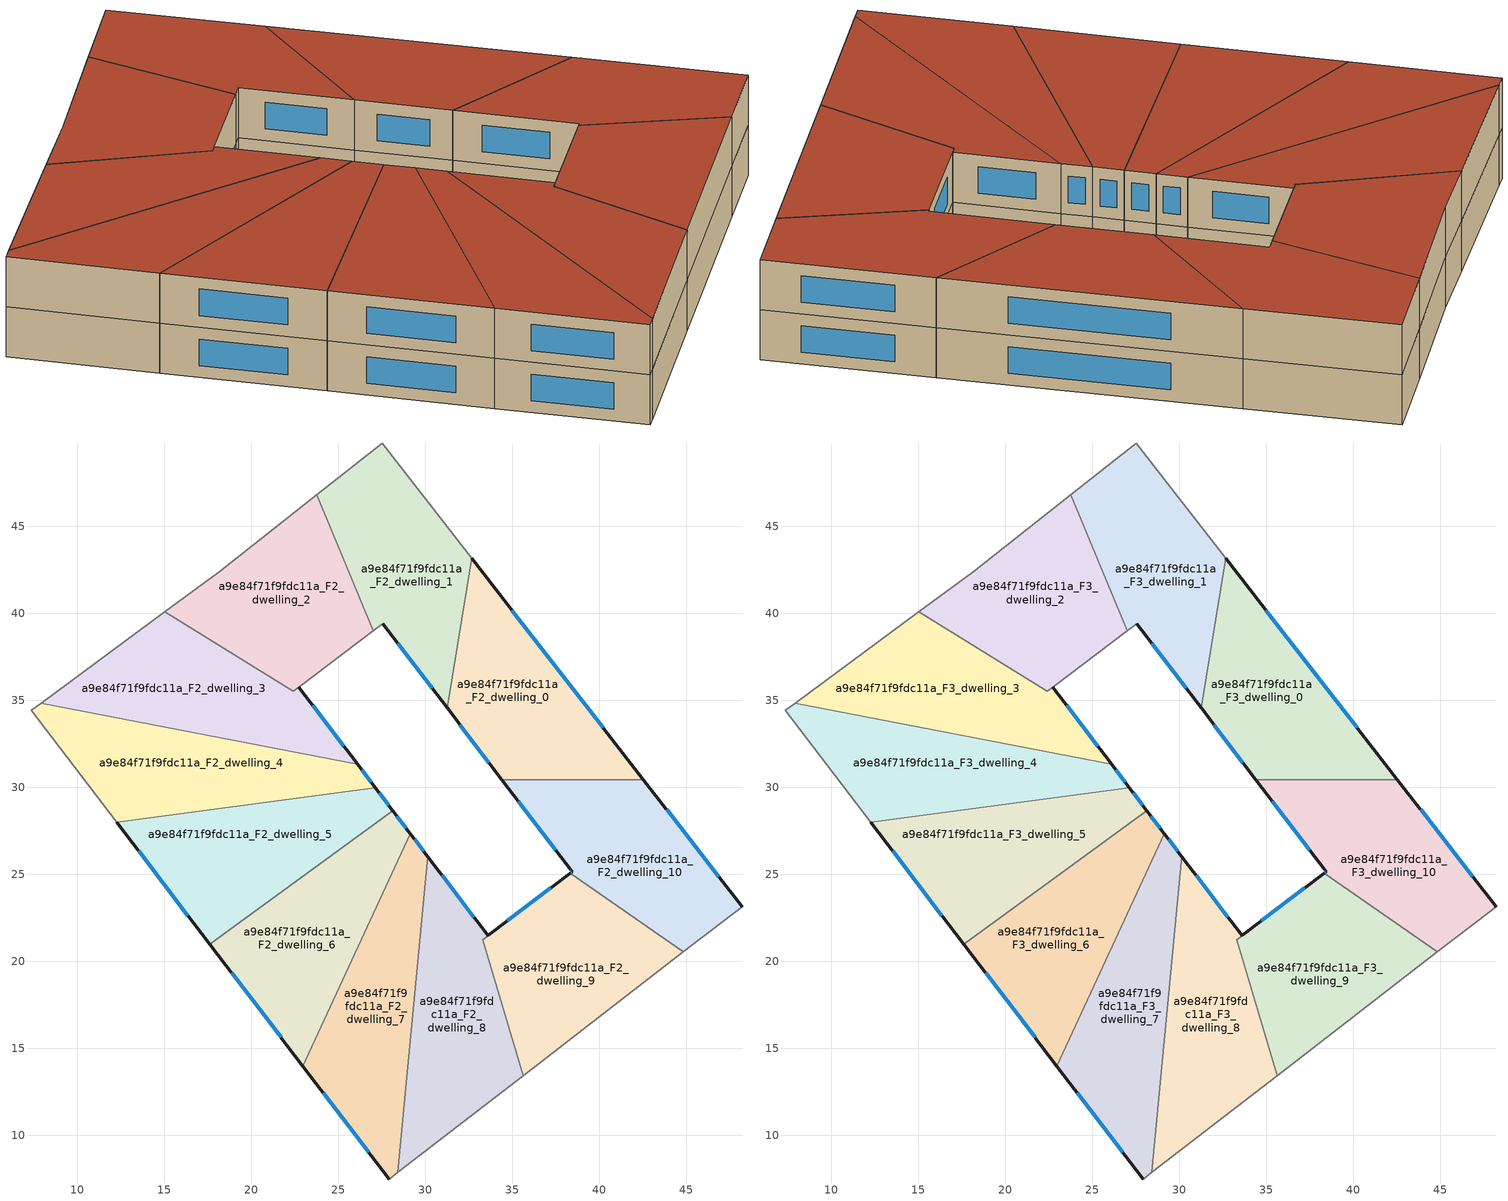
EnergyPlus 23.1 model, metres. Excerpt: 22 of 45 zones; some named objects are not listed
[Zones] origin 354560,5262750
a9e84f71f9fdc11a_F2_dwelling_0
 floor to a9e84f71f9fdc11a_F1_dwelling_0 (EU_floor_Construction): 32.67,43.16 42.54,30.44 34.41,30.44 31.27,34.56 z6
 wall outside (EU_wall_Construction): 31.27,34.56 34.41,30.44 / 42.54,30.44 32.67,43.16 z6:9
 wall to a9e84f71f9fdc11a_F2_dwelling_1 (EU_wall_Construction): 32.67,43.16 31.27,34.56 z6:9
 wall to a9e84f71f9fdc11a_F2_dwelling_10 (EU_wall_Construction): 34.41,30.44 42.54,30.44 z6:9
 window (EU_Window_Construction): 32,33.59 33.67,31.41 / 40.23,33.43 34.99,40.17 z6.7:8.3
a9e84f71f9fdc11a_F2_dwelling_1
 floor to a9e84f71f9fdc11a_F1_dwelling_1 (EU_floor_Construction): 27.54,49.78 32.67,43.16 31.27,34.56 27.57,39.4 27.03,39 23.78,46.81 z6
 wall outside (EU_wall_Construction): 27.57,39.4 31.27,34.56 z6:9
 wall adiabatic (EU_wall_Construction): 27.03,39 27.57,39.4 / 32.67,43.16 27.54,49.78 23.78,46.81 z6:9
 wall to a9e84f71f9fdc11a_F2_dwelling_2 (EU_wall_Construction): 23.78,46.81 27.03,39 z6:9
 window (EU_Window_Construction): 28.43,38.27 30.4,35.7 z6.7:8.3
a9e84f71f9fdc11a_F2_dwelling_10
 floor to a9e84f71f9fdc11a_F1_dwelling_10 (EU_floor_Construction): 42.54,30.44 48.22,23.13 44.84,20.53 38.33,25.06 38.45,25.14 34.41,30.44 z6
 wall outside (EU_wall_Construction): 34.41,30.44 38.45,25.14 38.33,25.06 / 48.22,23.13 42.54,30.44 z6:9
 wall to a9e84f71f9fdc11a_F2_dwelling_9 (EU_wall_Construction): 38.33,25.06 44.84,20.53 z6:9
 wall adiabatic (EU_wall_Construction): 44.84,20.53 48.22,23.13 z6:9
 window (EU_Window_Construction): 38.42,25.12 38.36,25.08 / 35.35,29.2 37.5,26.39 / 46.88,24.85 43.88,28.72 z6.7:8.3
a9e84f71f9fdc11a_F2_dwelling_2
 floor to a9e84f71f9fdc11a_F1_dwelling_2 (EU_floor_Construction): 23.78,46.81 27.03,39 22.41,35.51 15.05,40.07 18.13,42.34 z6
 wall adiabatic (EU_wall_Construction): 23.78,46.81 18.13,42.34 15.05,40.07 22.41,35.51 / 22.74,35.75 27.03,39 z6:9
 wall to a9e84f71f9fdc11a_F2_dwelling_3 (EU_wall_Construction): 22.42,35.5 22.73,35.74 z6:9
a9e84f71f9fdc11a_F2_dwelling_3
 floor to a9e84f71f9fdc11a_F1_dwelling_3 (EU_floor_Construction): 22.73,35.74 26.12,31.3 7.93,34.82 15.05,40.07 22.42,35.5 z6
 wall outside (EU_wall_Construction): 26.12,31.3 22.73,35.74 z6:9
 wall to a9e84f71f9fdc11a_F2_dwelling_4 (EU_wall_Construction): 7.93,34.82 26.12,31.3 z6:9
 wall adiabatic (EU_wall_Construction): 22.42,35.5 15.05,40.07 7.93,34.82 z6:9
 window (EU_Window_Construction): 25.33,32.35 23.53,34.7 z6.7:8.3
a9e84f71f9fdc11a_F2_dwelling_4
 floor to a9e84f71f9fdc11a_F1_dwelling_4 (EU_floor_Construction): 26.12,31.3 27.13,29.98 12.28,27.98 7.38,34.41 7.93,34.82 z6
 wall outside (EU_wall_Construction): 27.13,29.98 26.12,31.3 z6:9
 wall to a9e84f71f9fdc11a_F2_dwelling_5 (EU_wall_Construction): 12.28,27.98 27.13,29.98 z6:9
 wall adiabatic (EU_wall_Construction): 7.93,34.82 7.38,34.41 12.28,27.98 z6:9
 window (EU_Window_Construction): 26.9,30.29 26.36,30.99 z6.7:8.3
a9e84f71f9fdc11a_F2_dwelling_5
 floor to a9e84f71f9fdc11a_F1_dwelling_5 (EU_floor_Construction): 27.13,29.98 28.14,28.65 17.63,20.98 12.28,27.98 z6
 wall outside (EU_wall_Construction): 28.14,28.65 27.13,29.98 / 12.28,27.98 17.63,20.98 z6:9
 wall to a9e84f71f9fdc11a_F2_dwelling_6 (EU_wall_Construction): 17.63,20.98 28.14,28.65 z6:9
 window (EU_Window_Construction): 27.91,28.96 27.37,29.67 / 13.54,26.34 16.37,22.62 z6.7:8.3
a9e84f71f9fdc11a_F2_dwelling_6
 floor to a9e84f71f9fdc11a_F1_dwelling_6 (EU_floor_Construction): 28.14,28.65 29.15,27.33 22.97,13.97 17.63,20.98 z6
 wall outside (EU_wall_Construction): 29.15,27.33 28.14,28.65 / 17.63,20.98 22.97,13.97 z6:9
 wall to a9e84f71f9fdc11a_F2_dwelling_7 (EU_wall_Construction): 22.97,13.97 29.15,27.33 z6:9
 window (EU_Window_Construction): 28.91,27.64 28.38,28.34 / 18.88,19.33 21.72,15.62 z6.7:8.3
a9e84f71f9fdc11a_F2_dwelling_7
 floor to a9e84f71f9fdc11a_F1_dwelling_7 (EU_floor_Construction): 29.15,27.33 30.16,26 28.43,7.87 27.92,7.48 22.97,13.97 z6
 wall outside (EU_wall_Construction): 30.16,26 29.15,27.33 / 22.97,13.97 27.92,7.48 z6:9
 wall to a9e84f71f9fdc11a_F2_dwelling_8 (EU_wall_Construction): 28.43,7.87 30.16,26 z6:9
 wall adiabatic (EU_wall_Construction): 27.92,7.48 28.43,7.87 z6:9
 window (EU_Window_Construction): 29.93,26.31 29.39,27.01 / 24.14,12.45 26.76,9 z6.7:8.3
a9e84f71f9fdc11a_F2_dwelling_8
 floor to a9e84f71f9fdc11a_F1_dwelling_8 (EU_floor_Construction): 33.61,21.47 33.32,21.25 35.63,13.43 28.43,7.87 30.16,26 z6
 wall outside (EU_wall_Construction): 33.61,21.47 30.16,26 z6:9
 wall adiabatic (EU_wall_Construction): 28.43,7.87 35.63,13.43 z6:9
 wall to a9e84f71f9fdc11a_F2_dwelling_9 (EU_wall_Construction): 33.32,21.25 33.61,21.47 / 35.63,13.43 33.32,21.24 z6:9
 window (EU_Window_Construction): 32.8,22.54 30.98,24.94 z6.7:8.3
a9e84f71f9fdc11a_F2_dwelling_9
 floor to a9e84f71f9fdc11a_F1_dwelling_9 (EU_floor_Construction): 44.84,20.53 35.63,13.43 33.32,21.24 33.62,21.48 38.33,25.06 z6
 wall outside (EU_wall_Construction): 38.33,25.06 33.62,21.48 z6:9
 wall adiabatic (EU_wall_Construction): 35.63,13.43 44.84,20.53 z6:9
 window (EU_Window_Construction): 37.23,24.22 34.73,22.32 z6.7:8.3
a9e84f71f9fdc11a_F3_dwelling_0
 floor to a9e84f71f9fdc11a_F2_dwelling_0 (EU_floor_Construction): 32.67,43.16 42.54,30.44 34.41,30.44 31.27,34.56 z9
 wall outside (EU_wall_Construction): 31.27,34.56 34.41,30.44 / 42.54,30.44 32.67,43.16 z9:12
 wall to a9e84f71f9fdc11a_F3_dwelling_1 (EU_wall_Construction): 32.67,43.16 31.27,34.56 z9:12
 wall to a9e84f71f9fdc11a_F3_dwelling_10 (EU_wall_Construction): 34.41,30.44 42.54,30.44 z9:12
 window (EU_Window_Construction): 32,33.59 33.67,31.41 / 40.23,33.43 34.99,40.17 z9.7:11.3
 roof outside (EU_roof_Construction): 42.54,30.44 32.67,43.16 31.27,34.56 34.41,30.44 z12
a9e84f71f9fdc11a_F3_dwelling_1
 floor to a9e84f71f9fdc11a_F2_dwelling_1 (EU_floor_Construction): 27.54,49.78 32.67,43.16 31.27,34.56 27.57,39.4 27.03,39 23.78,46.81 z9
 wall outside (EU_wall_Construction): 27.57,39.4 31.27,34.56 z9:12
 wall adiabatic (EU_wall_Construction): 27.03,39 27.57,39.4 / 32.67,43.16 27.54,49.78 23.78,46.81 z9:12
 wall to a9e84f71f9fdc11a_F3_dwelling_2 (EU_wall_Construction): 23.78,46.81 27.03,39 z9:12
 window (EU_Window_Construction): 28.43,38.27 30.4,35.7 z9.7:11.3
 roof outside (EU_roof_Construction): 31.27,34.56 32.67,43.16 27.54,49.78 23.78,46.81 27.03,39 27.57,39.4 z12
a9e84f71f9fdc11a_F3_dwelling_10
 floor to a9e84f71f9fdc11a_F2_dwelling_10 (EU_floor_Construction): 42.54,30.44 48.22,23.13 44.84,20.53 38.33,25.06 38.45,25.14 34.41,30.44 z9
 wall outside (EU_wall_Construction): 34.41,30.44 38.45,25.14 38.33,25.06 / 48.22,23.13 42.54,30.44 z9:12
 wall to a9e84f71f9fdc11a_F3_dwelling_9 (EU_wall_Construction): 38.33,25.06 44.84,20.53 z9:12
 wall adiabatic (EU_wall_Construction): 44.84,20.53 48.22,23.13 z9:12
 window (EU_Window_Construction): 38.42,25.12 38.36,25.08 / 35.35,29.2 37.5,26.39 / 46.88,24.85 43.88,28.72 z9.7:11.3
 roof outside (EU_roof_Construction): 48.22,23.13 42.54,30.44 34.41,30.44 38.45,25.14 38.33,25.06 44.84,20.53 z12
a9e84f71f9fdc11a_F3_dwelling_2
 floor to a9e84f71f9fdc11a_F2_dwelling_2 (EU_floor_Construction): 23.78,46.81 27.03,39 22.41,35.51 15.05,40.07 18.13,42.34 z9
 wall adiabatic (EU_wall_Construction): 23.78,46.81 18.13,42.34 15.05,40.07 22.41,35.51 / 22.74,35.75 27.03,39 z9:12
 wall to a9e84f71f9fdc11a_F3_dwelling_3 (EU_wall_Construction): 22.42,35.5 22.73,35.74 z9:12
 roof outside (EU_roof_Construction): 27.03,39 23.78,46.81 18.13,42.34 15.05,40.07 22.41,35.51 z12
a9e84f71f9fdc11a_F3_dwelling_3
 floor to a9e84f71f9fdc11a_F2_dwelling_3 (EU_floor_Construction): 22.73,35.74 26.12,31.3 7.93,34.82 15.05,40.07 22.42,35.5 z9
 wall outside (EU_wall_Construction): 26.12,31.3 22.73,35.74 z9:12
 wall to a9e84f71f9fdc11a_F3_dwelling_4 (EU_wall_Construction): 7.93,34.82 26.12,31.3 z9:12
 wall adiabatic (EU_wall_Construction): 22.42,35.5 15.05,40.07 7.93,34.82 z9:12
 window (EU_Window_Construction): 25.33,32.35 23.53,34.7 z9.7:11.3
 roof outside (EU_roof_Construction): 26.12,31.3 22.73,35.74 22.42,35.5 15.05,40.07 7.93,34.82 z12
a9e84f71f9fdc11a_F3_dwelling_4
 floor to a9e84f71f9fdc11a_F2_dwelling_4 (EU_floor_Construction): 26.12,31.3 27.13,29.98 12.28,27.98 7.38,34.41 7.93,34.82 z9
 wall outside (EU_wall_Construction): 27.13,29.98 26.12,31.3 z9:12
 wall to a9e84f71f9fdc11a_F3_dwelling_5 (EU_wall_Construction): 12.28,27.98 27.13,29.98 z9:12
 wall adiabatic (EU_wall_Construction): 7.93,34.82 7.38,34.41 12.28,27.98 z9:12
 window (EU_Window_Construction): 26.9,30.29 26.36,30.99 z9.7:11.3
 roof outside (EU_roof_Construction): 27.13,29.98 26.12,31.3 7.93,34.82 7.38,34.41 12.28,27.98 z12
a9e84f71f9fdc11a_F3_dwelling_5
 floor to a9e84f71f9fdc11a_F2_dwelling_5 (EU_floor_Construction): 27.13,29.98 28.14,28.65 17.63,20.98 12.28,27.98 z9
 wall outside (EU_wall_Construction): 28.14,28.65 27.13,29.98 / 12.28,27.98 17.63,20.98 z9:12
 wall to a9e84f71f9fdc11a_F3_dwelling_6 (EU_wall_Construction): 17.63,20.98 28.14,28.65 z9:12
 window (EU_Window_Construction): 27.91,28.96 27.37,29.67 / 13.54,26.34 16.37,22.62 z9.7:11.3
 roof outside (EU_roof_Construction): 28.14,28.65 27.13,29.98 12.28,27.98 17.63,20.98 z12
a9e84f71f9fdc11a_F3_dwelling_6
 floor to a9e84f71f9fdc11a_F2_dwelling_6 (EU_floor_Construction): 28.14,28.65 29.15,27.33 22.97,13.97 17.63,20.98 z9
 wall outside (EU_wall_Construction): 29.15,27.33 28.14,28.65 / 17.63,20.98 22.97,13.97 z9:12
 wall to a9e84f71f9fdc11a_F3_dwelling_7 (EU_wall_Construction): 22.97,13.97 29.15,27.33 z9:12
 window (EU_Window_Construction): 28.91,27.64 28.38,28.34 / 18.88,19.33 21.72,15.62 z9.7:11.3
 roof outside (EU_roof_Construction): 22.97,13.97 29.15,27.33 28.14,28.65 17.63,20.98 z12
a9e84f71f9fdc11a_F3_dwelling_7
 floor to a9e84f71f9fdc11a_F2_dwelling_7 (EU_floor_Construction): 29.15,27.33 30.16,26 28.43,7.87 27.92,7.48 22.97,13.97 z9
 wall outside (EU_wall_Construction): 30.16,26 29.15,27.33 / 22.97,13.97 27.92,7.48 z9:12
 wall to a9e84f71f9fdc11a_F3_dwelling_8 (EU_wall_Construction): 28.43,7.87 30.16,26 z9:12
 wall adiabatic (EU_wall_Construction): 27.92,7.48 28.43,7.87 z9:12
 window (EU_Window_Construction): 29.93,26.31 29.39,27.01 / 24.14,12.45 26.76,9 z9.7:11.3
 roof outside (EU_roof_Construction): 28.43,7.87 30.16,26 29.15,27.33 22.97,13.97 27.92,7.48 z12
a9e84f71f9fdc11a_F3_dwelling_8
 floor to a9e84f71f9fdc11a_F2_dwelling_8 (EU_floor_Construction): 33.61,21.47 33.32,21.25 35.63,13.43 28.43,7.87 30.16,26 z9
 wall outside (EU_wall_Construction): 33.61,21.47 30.16,26 z9:12
 wall adiabatic (EU_wall_Construction): 28.43,7.87 35.63,13.43 z9:12
 wall to a9e84f71f9fdc11a_F3_dwelling_9 (EU_wall_Construction): 33.32,21.25 33.61,21.47 / 35.63,13.43 33.32,21.24 z9:12
 window (EU_Window_Construction): 32.8,22.54 30.98,24.94 z9.7:11.3
 roof outside (EU_roof_Construction): 35.63,13.43 33.32,21.25 33.61,21.47 30.16,26 28.43,7.87 z12
a9e84f71f9fdc11a_F3_dwelling_9
 floor to a9e84f71f9fdc11a_F2_dwelling_9 (EU_floor_Construction): 44.84,20.53 35.63,13.43 33.32,21.24 33.62,21.48 38.33,25.06 z9
 wall outside (EU_wall_Construction): 38.33,25.06 33.62,21.48 z9:12
 wall adiabatic (EU_wall_Construction): 35.63,13.43 44.84,20.53 z9:12
 window (EU_Window_Construction): 37.23,24.22 34.73,22.32 z9.7:11.3
 roof outside (EU_roof_Construction): 44.84,20.53 38.33,25.06 33.62,21.48 33.32,21.24 35.63,13.43 z12
[Building]
EU S2 Campaign: North Axis=0; Terrain=City; Solar Distribution=FullExterior
[Site:Location]
Budapest.Ferenc.Liszt.Intl.AP: Latitude=47.437; Longitude=19.256; Time Zone=1; Elevation=185
[SizingPeriod:WeatherFileDays]
AnnualSizingPeriod: Begin Month=1; Begin Day of Month=1; End Month=12; End Day of Month=31; Day of Week for Start Day=Monday; Use Weather File Daylight Saving Period=No; Use Weather File Rain and Snow Indicators=No
[MATERIAL]
EU_InternalMass_Material: Roughness=MediumRough; Thickness=0.1; Conductivity=1; Density=1800; Specific Heat=900; Thermal Absorptance=0.9; Solar Absorptance=0.7; Visible Absorptance=0.7
[MATERIAL:NOMASS] Roughness=MediumRough; Thermal Absorptance=0.9; Solar Absorptance=0.7; Visible Absorptance=0.7
Name | Thermal Resistance
EU_wall_NoMass | 0.832559
EU_roof_NoMass | 1.39638
EU_floor_NoMass | 0.872794
[WINDOWMATERIAL:SIMPLEGLAZINGSYSTEM]
EU_Window_SimpleGlazing: UFactor=2.79869; Solar Heat Gain Coefficient=0.75; Visible Transmittance=0.75
[CONSTRUCTION]
EU_wall_Construction: EU_wall_NoMass
EU_roof_Construction: EU_roof_NoMass
EU_floor_Construction: EU_floor_NoMass
EU_Window_Construction: EU_Window_SimpleGlazing
EU_InternalMass_Construction: EU_InternalMass_Material
[ZONE] Type=1; Multiplier=1; Ceiling Height=autocalculate; Floor Area=autocalculate; Part of Total Floor Area=Yes
Name | Volume
a9e84f71f9fdc11a_F2_dwelling_0; a9e84f71f9fdc11a_F3_dwelling_0; a9e84f71f9fdc11a_F2_dwelling_4; a9e84f71f9fdc11a_F3_dwelling_4 | 204.548
a9e84f71f9fdc11a_F2_dwelling_1; a9e84f71f9fdc11a_F3_dwelling_1 | 204.562
a9e84f71f9fdc11a_F2_dwelling_10; a9e84f71f9fdc11a_F3_dwelling_10 | 204.526
a9e84f71f9fdc11a_F2_dwelling_2; a9e84f71f9fdc11a_F3_dwelling_2 | 203.885
a9e84f71f9fdc11a_F2_dwelling_3; a9e84f71f9fdc11a_F3_dwelling_3 | 205.2
a9e84f71f9fdc11a_F2_dwelling_5; a9e84f71f9fdc11a_F3_dwelling_5 | 204.584
a9e84f71f9fdc11a_F2_dwelling_6; a9e84f71f9fdc11a_F3_dwelling_6 | 204.572
a9e84f71f9fdc11a_F2_dwelling_7; a9e84f71f9fdc11a_F3_dwelling_7 | 204.58
a9e84f71f9fdc11a_F2_dwelling_8; a9e84f71f9fdc11a_F3_dwelling_8 | 205.12
a9e84f71f9fdc11a_F2_dwelling_9; a9e84f71f9fdc11a_F3_dwelling_9 | 203.999
[INTERNALMASS] Construction=EU_InternalMass_Construction
Name | Zone or ZoneList | Surface Area
a9e84f71f9fdc11a_F2_dwelling_0_EU_InternalMass | a9e84f71f9fdc11a_F2_dwelling_0 | 68.1826
a9e84f71f9fdc11a_F2_dwelling_1_EU_InternalMass | a9e84f71f9fdc11a_F2_dwelling_1 | 68.1871
a9e84f71f9fdc11a_F2_dwelling_2_EU_InternalMass | a9e84f71f9fdc11a_F2_dwelling_2 | 67.9738
a9e84f71f9fdc11a_F2_dwelling_3_EU_InternalMass | a9e84f71f9fdc11a_F2_dwelling_3 | 68.3998
a9e84f71f9fdc11a_F2_dwelling_4_EU_InternalMass | a9e84f71f9fdc11a_F2_dwelling_4 | 68.1827
a9e84f71f9fdc11a_F2_dwelling_5_EU_InternalMass | a9e84f71f9fdc11a_F2_dwelling_5 | 68.1947
a9e84f71f9fdc11a_F2_dwelling_6_EU_InternalMass | a9e84f71f9fdc11a_F2_dwelling_6 | 68.1909
a9e84f71f9fdc11a_F2_dwelling_7_EU_InternalMass | a9e84f71f9fdc11a_F2_dwelling_7 | 68.1932
a9e84f71f9fdc11a_F2_dwelling_8_EU_InternalMass | a9e84f71f9fdc11a_F2_dwelling_8 | 68.3726
a9e84f71f9fdc11a_F2_dwelling_9_EU_InternalMass | a9e84f71f9fdc11a_F2_dwelling_9 | 68.0014
a9e84f71f9fdc11a_F2_dwelling_10_EU_InternalMass | a9e84f71f9fdc11a_F2_dwelling_10 | 68.1752
a9e84f71f9fdc11a_F3_dwelling_0_EU_InternalMass | a9e84f71f9fdc11a_F3_dwelling_0 | 68.1826
a9e84f71f9fdc11a_F3_dwelling_1_EU_InternalMass | a9e84f71f9fdc11a_F3_dwelling_1 | 68.1871
a9e84f71f9fdc11a_F3_dwelling_2_EU_InternalMass | a9e84f71f9fdc11a_F3_dwelling_2 | 67.9738
a9e84f71f9fdc11a_F3_dwelling_3_EU_InternalMass | a9e84f71f9fdc11a_F3_dwelling_3 | 68.3998
a9e84f71f9fdc11a_F3_dwelling_4_EU_InternalMass | a9e84f71f9fdc11a_F3_dwelling_4 | 68.1827
a9e84f71f9fdc11a_F3_dwelling_5_EU_InternalMass | a9e84f71f9fdc11a_F3_dwelling_5 | 68.1947
a9e84f71f9fdc11a_F3_dwelling_6_EU_InternalMass | a9e84f71f9fdc11a_F3_dwelling_6 | 68.1909
a9e84f71f9fdc11a_F3_dwelling_7_EU_InternalMass | a9e84f71f9fdc11a_F3_dwelling_7 | 68.1932
a9e84f71f9fdc11a_F3_dwelling_8_EU_InternalMass | a9e84f71f9fdc11a_F3_dwelling_8 | 68.3726
a9e84f71f9fdc11a_F3_dwelling_9_EU_InternalMass | a9e84f71f9fdc11a_F3_dwelling_9 | 68.0014
a9e84f71f9fdc11a_F3_dwelling_10_EU_InternalMass | a9e84f71f9fdc11a_F3_dwelling_10 | 68.1752
[OTHEREQUIPMENT] Fuel Type=Electricity; Design Level Calculation Method=Watts/Area; Power per Zone Floor Area=1; Fraction Latent=0; Fraction Radiant=0; Fraction Lost=0; Carbon Dioxide Generation Rate=0; EndUse Subcategory=EU_Step8_InternalGains
Name | Zone or ZoneList or Space or SpaceList | Schedule
EU_Step8_InternalGain_a9e84f71f9fdc11a_F2_dwelling_0_f000 | a9e84f71f9fdc11a_F2_dwelling_0 | EU_Step8_GainSchedule_a9e84f71f9fdc11a_F2_dwelling_0_f000
EU_Step8_InternalGain_a9e84f71f9fdc11a_F2_dwelling_1_f000 | a9e84f71f9fdc11a_F2_dwelling_1 | EU_Step8_GainSchedule_a9e84f71f9fdc11a_F2_dwelling_1_f000
EU_Step8_InternalGain_a9e84f71f9fdc11a_F2_dwelling_2_f000 | a9e84f71f9fdc11a_F2_dwelling_2 | EU_Step8_GainSchedule_a9e84f71f9fdc11a_F2_dwelling_2_f000
EU_Step8_InternalGain_a9e84f71f9fdc11a_F2_dwelling_3_f000 | a9e84f71f9fdc11a_F2_dwelling_3 | EU_Step8_GainSchedule_a9e84f71f9fdc11a_F2_dwelling_3_f000
EU_Step8_InternalGain_a9e84f71f9fdc11a_F2_dwelling_4_f000 | a9e84f71f9fdc11a_F2_dwelling_4 | EU_Step8_GainSchedule_a9e84f71f9fdc11a_F2_dwelling_4_f000
EU_Step8_InternalGain_a9e84f71f9fdc11a_F2_dwelling_5_f000 | a9e84f71f9fdc11a_F2_dwelling_5 | EU_Step8_GainSchedule_a9e84f71f9fdc11a_F2_dwelling_5_f000
EU_Step8_InternalGain_a9e84f71f9fdc11a_F2_dwelling_6_f000 | a9e84f71f9fdc11a_F2_dwelling_6 | EU_Step8_GainSchedule_a9e84f71f9fdc11a_F2_dwelling_6_f000
EU_Step8_InternalGain_a9e84f71f9fdc11a_F2_dwelling_7_f000 | a9e84f71f9fdc11a_F2_dwelling_7 | EU_Step8_GainSchedule_a9e84f71f9fdc11a_F2_dwelling_7_f000
EU_Step8_InternalGain_a9e84f71f9fdc11a_F2_dwelling_8_f000 | a9e84f71f9fdc11a_F2_dwelling_8 | EU_Step8_GainSchedule_a9e84f71f9fdc11a_F2_dwelling_8_f000
EU_Step8_InternalGain_a9e84f71f9fdc11a_F2_dwelling_9_f000 | a9e84f71f9fdc11a_F2_dwelling_9 | EU_Step8_GainSchedule_a9e84f71f9fdc11a_F2_dwelling_9_f000
EU_Step8_InternalGain_a9e84f71f9fdc11a_F2_dwelling_10_f000 | a9e84f71f9fdc11a_F2_dwelling_10 | EU_Step8_GainSchedule_a9e84f71f9fdc11a_F2_dwelling_10_f000
EU_Step8_InternalGain_a9e84f71f9fdc11a_F3_dwelling_0_f000 | a9e84f71f9fdc11a_F3_dwelling_0 | EU_Step8_GainSchedule_a9e84f71f9fdc11a_F3_dwelling_0_f000
EU_Step8_InternalGain_a9e84f71f9fdc11a_F3_dwelling_1_f000 | a9e84f71f9fdc11a_F3_dwelling_1 | EU_Step8_GainSchedule_a9e84f71f9fdc11a_F3_dwelling_1_f000
EU_Step8_InternalGain_a9e84f71f9fdc11a_F3_dwelling_2_f000 | a9e84f71f9fdc11a_F3_dwelling_2 | EU_Step8_GainSchedule_a9e84f71f9fdc11a_F3_dwelling_2_f000
EU_Step8_InternalGain_a9e84f71f9fdc11a_F3_dwelling_3_f000 | a9e84f71f9fdc11a_F3_dwelling_3 | EU_Step8_GainSchedule_a9e84f71f9fdc11a_F3_dwelling_3_f000
EU_Step8_InternalGain_a9e84f71f9fdc11a_F3_dwelling_4_f000 | a9e84f71f9fdc11a_F3_dwelling_4 | EU_Step8_GainSchedule_a9e84f71f9fdc11a_F3_dwelling_4_f000
EU_Step8_InternalGain_a9e84f71f9fdc11a_F3_dwelling_5_f000 | a9e84f71f9fdc11a_F3_dwelling_5 | EU_Step8_GainSchedule_a9e84f71f9fdc11a_F3_dwelling_5_f000
EU_Step8_InternalGain_a9e84f71f9fdc11a_F3_dwelling_6_f000 | a9e84f71f9fdc11a_F3_dwelling_6 | EU_Step8_GainSchedule_a9e84f71f9fdc11a_F3_dwelling_6_f000
EU_Step8_InternalGain_a9e84f71f9fdc11a_F3_dwelling_7_f000 | a9e84f71f9fdc11a_F3_dwelling_7 | EU_Step8_GainSchedule_a9e84f71f9fdc11a_F3_dwelling_7_f000
EU_Step8_InternalGain_a9e84f71f9fdc11a_F3_dwelling_8_f000 | a9e84f71f9fdc11a_F3_dwelling_8 | EU_Step8_GainSchedule_a9e84f71f9fdc11a_F3_dwelling_8_f000
EU_Step8_InternalGain_a9e84f71f9fdc11a_F3_dwelling_9_f000 | a9e84f71f9fdc11a_F3_dwelling_9 | EU_Step8_GainSchedule_a9e84f71f9fdc11a_F3_dwelling_9_f000
EU_Step8_InternalGain_a9e84f71f9fdc11a_F3_dwelling_10_f000 | a9e84f71f9fdc11a_F3_dwelling_10 | EU_Step8_GainSchedule_a9e84f71f9fdc11a_F3_dwelling_10_f000
[ZONEVENTILATION:DESIGNFLOWRATE] Schedule=EU_AlwaysOn; Design Flow Rate Calculation Method=AirChanges/Hour; Air Changes per Hour=0.475469; Ventilation Type=Natural; Fan Pressure Rise=0; Fan Total Efficiency=1; Constant Term Coefficient=1; Temperature Term Coefficient=0; Velocity Term Coefficient=0; Velocity Squared Term Coefficient=0; Minimum Indoor Temperature=-100; Maximum Indoor Temperature=100; Delta Temperature=-100; Minimum Outdoor Temperature=-100; Maximum Outdoor Temperature=100; Maximum Wind Speed=40
Name | Zone or ZoneList or Space or SpaceList
EU_ConstantAir_a9e84f71f9fdc11a_F2_dwelling_0 | a9e84f71f9fdc11a_F2_dwelling_0
EU_ConstantAir_a9e84f71f9fdc11a_F2_dwelling_1 | a9e84f71f9fdc11a_F2_dwelling_1
EU_ConstantAir_a9e84f71f9fdc11a_F2_dwelling_2 | a9e84f71f9fdc11a_F2_dwelling_2
EU_ConstantAir_a9e84f71f9fdc11a_F2_dwelling_3 | a9e84f71f9fdc11a_F2_dwelling_3
EU_ConstantAir_a9e84f71f9fdc11a_F2_dwelling_4 | a9e84f71f9fdc11a_F2_dwelling_4
EU_ConstantAir_a9e84f71f9fdc11a_F2_dwelling_5 | a9e84f71f9fdc11a_F2_dwelling_5
EU_ConstantAir_a9e84f71f9fdc11a_F2_dwelling_6 | a9e84f71f9fdc11a_F2_dwelling_6
EU_ConstantAir_a9e84f71f9fdc11a_F2_dwelling_7 | a9e84f71f9fdc11a_F2_dwelling_7
EU_ConstantAir_a9e84f71f9fdc11a_F2_dwelling_8 | a9e84f71f9fdc11a_F2_dwelling_8
EU_ConstantAir_a9e84f71f9fdc11a_F2_dwelling_9 | a9e84f71f9fdc11a_F2_dwelling_9
EU_ConstantAir_a9e84f71f9fdc11a_F2_dwelling_10 | a9e84f71f9fdc11a_F2_dwelling_10
EU_ConstantAir_a9e84f71f9fdc11a_F3_dwelling_0 | a9e84f71f9fdc11a_F3_dwelling_0
EU_ConstantAir_a9e84f71f9fdc11a_F3_dwelling_1 | a9e84f71f9fdc11a_F3_dwelling_1
EU_ConstantAir_a9e84f71f9fdc11a_F3_dwelling_2 | a9e84f71f9fdc11a_F3_dwelling_2
EU_ConstantAir_a9e84f71f9fdc11a_F3_dwelling_3 | a9e84f71f9fdc11a_F3_dwelling_3
EU_ConstantAir_a9e84f71f9fdc11a_F3_dwelling_4 | a9e84f71f9fdc11a_F3_dwelling_4
EU_ConstantAir_a9e84f71f9fdc11a_F3_dwelling_5 | a9e84f71f9fdc11a_F3_dwelling_5
EU_ConstantAir_a9e84f71f9fdc11a_F3_dwelling_6 | a9e84f71f9fdc11a_F3_dwelling_6
EU_ConstantAir_a9e84f71f9fdc11a_F3_dwelling_7 | a9e84f71f9fdc11a_F3_dwelling_7
EU_ConstantAir_a9e84f71f9fdc11a_F3_dwelling_8 | a9e84f71f9fdc11a_F3_dwelling_8
EU_ConstantAir_a9e84f71f9fdc11a_F3_dwelling_9 | a9e84f71f9fdc11a_F3_dwelling_9
EU_ConstantAir_a9e84f71f9fdc11a_F3_dwelling_10 | a9e84f71f9fdc11a_F3_dwelling_10
[HVACTEMPLATE:ZONE:IDEALLOADSAIRSYSTEM] System Availability Schedule=EU_AlwaysOn; Maximum Heating Supply Air Temperature=50; Minimum Cooling Supply Air Temperature=13; Maximum Heating Supply Air Humidity Ratio=0.0156; Minimum Cooling Supply Air Humidity Ratio=0.0077; Heating Limit=NoLimit; Cooling Limit=NoLimit; Heating Availability Schedule=EU_AlwaysOn; Cooling Availability Schedule=EU_CoolingOff; Dehumidification Control Type=ConstantSensibleHeatRatio; Cooling Sensible Heat Ratio=0.7; Dehumidification Setpoint=60; Humidification Control Type=None; Humidification Setpoint=30; Outdoor Air Method=None; Outdoor Air Flow Rate per Person=0.00944; Outdoor Air Flow Rate per Zone Floor Area=0; Outdoor Air Flow Rate per Zone=0; Demand Controlled Ventilation Type=None; Outdoor Air Economizer Type=NoEconomizer; Heat Recovery Type=None; Sensible Heat Recovery Effectiveness=0.7; Latent Heat Recovery Effectiveness=0.65
Name | Template Thermostat
a9e84f71f9fdc11a_F2_dwelling_0 | EU_HeatOnly_a9e84f71f9fdc11a_F2_dwelling_0
a9e84f71f9fdc11a_F2_dwelling_1 | EU_HeatOnly_a9e84f71f9fdc11a_F2_dwelling_1
a9e84f71f9fdc11a_F2_dwelling_2 | EU_HeatOnly_a9e84f71f9fdc11a_F2_dwelling_2
a9e84f71f9fdc11a_F2_dwelling_3 | EU_HeatOnly_a9e84f71f9fdc11a_F2_dwelling_3
a9e84f71f9fdc11a_F2_dwelling_4 | EU_HeatOnly_a9e84f71f9fdc11a_F2_dwelling_4
a9e84f71f9fdc11a_F2_dwelling_5 | EU_HeatOnly_a9e84f71f9fdc11a_F2_dwelling_5
a9e84f71f9fdc11a_F2_dwelling_6 | EU_HeatOnly_a9e84f71f9fdc11a_F2_dwelling_6
a9e84f71f9fdc11a_F2_dwelling_7 | EU_HeatOnly_a9e84f71f9fdc11a_F2_dwelling_7
a9e84f71f9fdc11a_F2_dwelling_8 | EU_HeatOnly_a9e84f71f9fdc11a_F2_dwelling_8
a9e84f71f9fdc11a_F2_dwelling_9 | EU_HeatOnly_a9e84f71f9fdc11a_F2_dwelling_9
a9e84f71f9fdc11a_F2_dwelling_10 | EU_HeatOnly_a9e84f71f9fdc11a_F2_dwelling_10
a9e84f71f9fdc11a_F3_dwelling_0 | EU_HeatOnly_a9e84f71f9fdc11a_F3_dwelling_0
a9e84f71f9fdc11a_F3_dwelling_1 | EU_HeatOnly_a9e84f71f9fdc11a_F3_dwelling_1
a9e84f71f9fdc11a_F3_dwelling_2 | EU_HeatOnly_a9e84f71f9fdc11a_F3_dwelling_2
a9e84f71f9fdc11a_F3_dwelling_3 | EU_HeatOnly_a9e84f71f9fdc11a_F3_dwelling_3
a9e84f71f9fdc11a_F3_dwelling_4 | EU_HeatOnly_a9e84f71f9fdc11a_F3_dwelling_4
a9e84f71f9fdc11a_F3_dwelling_5 | EU_HeatOnly_a9e84f71f9fdc11a_F3_dwelling_5
a9e84f71f9fdc11a_F3_dwelling_6 | EU_HeatOnly_a9e84f71f9fdc11a_F3_dwelling_6
a9e84f71f9fdc11a_F3_dwelling_7 | EU_HeatOnly_a9e84f71f9fdc11a_F3_dwelling_7
a9e84f71f9fdc11a_F3_dwelling_8 | EU_HeatOnly_a9e84f71f9fdc11a_F3_dwelling_8
a9e84f71f9fdc11a_F3_dwelling_9 | EU_HeatOnly_a9e84f71f9fdc11a_F3_dwelling_9
a9e84f71f9fdc11a_F3_dwelling_10 | EU_HeatOnly_a9e84f71f9fdc11a_F3_dwelling_10
[SIZING:ZONE] Zone Cooling Design Supply Air Temperature Input Method=SupplyAirTemperature; Zone Cooling Design Supply Air Temperature=13; Zone Heating Design Supply Air Temperature Input Method=SupplyAirTemperature; Zone Heating Design Supply Air Temperature=50; Zone Cooling Design Supply Air Humidity Ratio=0.008; Zone Heating Design Supply Air Humidity Ratio=0.008; Cooling Design Air Flow Method=DesignDay; Cooling Design Air Flow Rate=0; Cooling Minimum Air Flow per Zone Floor Area=0.000762; Cooling Minimum Air Flow=0; Cooling Minimum Air Flow Fraction=0.2; Heating Design Air Flow Method=DesignDay; Heating Design Air Flow Rate=0; Heating Maximum Air Flow per Zone Floor Area=0.002032; Heating Maximum Air Flow=0.141576; Heating Maximum Air Flow Fraction=0.3; Account for Dedicated Outdoor Air System=No; Dedicated Outdoor Air System Control Strategy=NeutralSupplyAir; Dedicated Outdoor Air Low Setpoint Temperature for Design=autosize; Dedicated Outdoor Air High Setpoint Temperature for Design=autosize; Zone Load Sizing Method=Sensible Load Only No Latent Load; Zone Latent Cooling Design Supply Air Humidity Ratio Input Method=HumidityRatioDifference; Zone Cooling Design Supply Air Humidity Ratio Difference=0.005; Zone Latent Heating Design Supply Air Humidity Ratio Input Method=HumidityRatioDifference; Zone Humidification Design Supply Air Humidity Ratio Difference=0.005
a9e84f71f9fdc11a_F2_dwelling_0; a9e84f71f9fdc11a_F2_dwelling_1; a9e84f71f9fdc11a_F2_dwelling_2; a9e84f71f9fdc11a_F2_dwelling_3; a9e84f71f9fdc11a_F2_dwelling_4; a9e84f71f9fdc11a_F2_dwelling_5; a9e84f71f9fdc11a_F2_dwelling_6; a9e84f71f9fdc11a_F2_dwelling_7; a9e84f71f9fdc11a_F2_dwelling_8; a9e84f71f9fdc11a_F2_dwelling_9; a9e84f71f9fdc11a_F2_dwelling_10; a9e84f71f9fdc11a_F3_dwelling_0; a9e84f71f9fdc11a_F3_dwelling_1; a9e84f71f9fdc11a_F3_dwelling_2; a9e84f71f9fdc11a_F3_dwelling_3; a9e84f71f9fdc11a_F3_dwelling_4; a9e84f71f9fdc11a_F3_dwelling_5; a9e84f71f9fdc11a_F3_dwelling_6; a9e84f71f9fdc11a_F3_dwelling_7; a9e84f71f9fdc11a_F3_dwelling_8; a9e84f71f9fdc11a_F3_dwelling_9; a9e84f71f9fdc11a_F3_dwelling_10
[SCHEDULE:CONSTANT]
Name | Hourly Value
EU_AlwaysOn | 1
EU_CoolingOff | 0
[SCHEDULE:FILE] Column Number=1; Rows to Skip at Top=0; Number of Hours of Data=8760; Column Separator=Comma; Interpolate to Timestep=No; Minutes per Item=60; Adjust Schedule for Daylight Savings=Yes
Name | File
EU_Step8_GainSchedule_a9e84f71f9fdc11a_F2_dwelling_0_f000 | ../../schedules/a9e84f71f9fdc11a/a9e84f71f9fdc11a_F2_dwelling_0_f000_gain.csv
EU_Step8_GainSchedule_a9e84f71f9fdc11a_F2_dwelling_1_f000 | ../../schedules/a9e84f71f9fdc11a/a9e84f71f9fdc11a_F2_dwelling_1_f000_gain.csv
EU_Step8_GainSchedule_a9e84f71f9fdc11a_F2_dwelling_2_f000 | ../../schedules/a9e84f71f9fdc11a/a9e84f71f9fdc11a_F2_dwelling_2_f000_gain.csv
EU_Step8_GainSchedule_a9e84f71f9fdc11a_F2_dwelling_3_f000 | ../../schedules/a9e84f71f9fdc11a/a9e84f71f9fdc11a_F2_dwelling_3_f000_gain.csv
EU_Step8_GainSchedule_a9e84f71f9fdc11a_F2_dwelling_4_f000 | ../../schedules/a9e84f71f9fdc11a/a9e84f71f9fdc11a_F2_dwelling_4_f000_gain.csv
EU_Step8_GainSchedule_a9e84f71f9fdc11a_F2_dwelling_5_f000 | ../../schedules/a9e84f71f9fdc11a/a9e84f71f9fdc11a_F2_dwelling_5_f000_gain.csv
EU_Step8_GainSchedule_a9e84f71f9fdc11a_F2_dwelling_6_f000 | ../../schedules/a9e84f71f9fdc11a/a9e84f71f9fdc11a_F2_dwelling_6_f000_gain.csv
EU_Step8_GainSchedule_a9e84f71f9fdc11a_F2_dwelling_7_f000 | ../../schedules/a9e84f71f9fdc11a/a9e84f71f9fdc11a_F2_dwelling_7_f000_gain.csv
EU_Step8_GainSchedule_a9e84f71f9fdc11a_F2_dwelling_8_f000 | ../../schedules/a9e84f71f9fdc11a/a9e84f71f9fdc11a_F2_dwelling_8_f000_gain.csv
EU_Step8_GainSchedule_a9e84f71f9fdc11a_F2_dwelling_9_f000 | ../../schedules/a9e84f71f9fdc11a/a9e84f71f9fdc11a_F2_dwelling_9_f000_gain.csv
EU_Step8_GainSchedule_a9e84f71f9fdc11a_F2_dwelling_10_f000 | ../../schedules/a9e84f71f9fdc11a/a9e84f71f9fdc11a_F2_dwelling_10_f000_gain.csv
EU_Step8_GainSchedule_a9e84f71f9fdc11a_F3_dwelling_0_f000 | ../../schedules/a9e84f71f9fdc11a/a9e84f71f9fdc11a_F3_dwelling_0_f000_gain.csv
EU_Step8_GainSchedule_a9e84f71f9fdc11a_F3_dwelling_1_f000 | ../../schedules/a9e84f71f9fdc11a/a9e84f71f9fdc11a_F3_dwelling_1_f000_gain.csv
EU_Step8_GainSchedule_a9e84f71f9fdc11a_F3_dwelling_2_f000 | ../../schedules/a9e84f71f9fdc11a/a9e84f71f9fdc11a_F3_dwelling_2_f000_gain.csv
EU_Step8_GainSchedule_a9e84f71f9fdc11a_F3_dwelling_3_f000 | ../../schedules/a9e84f71f9fdc11a/a9e84f71f9fdc11a_F3_dwelling_3_f000_gain.csv
EU_Step8_GainSchedule_a9e84f71f9fdc11a_F3_dwelling_4_f000 | ../../schedules/a9e84f71f9fdc11a/a9e84f71f9fdc11a_F3_dwelling_4_f000_gain.csv
EU_Step8_GainSchedule_a9e84f71f9fdc11a_F3_dwelling_5_f000 | ../../schedules/a9e84f71f9fdc11a/a9e84f71f9fdc11a_F3_dwelling_5_f000_gain.csv
EU_Step8_GainSchedule_a9e84f71f9fdc11a_F3_dwelling_6_f000 | ../../schedules/a9e84f71f9fdc11a/a9e84f71f9fdc11a_F3_dwelling_6_f000_gain.csv
EU_Step8_GainSchedule_a9e84f71f9fdc11a_F3_dwelling_7_f000 | ../../schedules/a9e84f71f9fdc11a/a9e84f71f9fdc11a_F3_dwelling_7_f000_gain.csv
EU_Step8_GainSchedule_a9e84f71f9fdc11a_F3_dwelling_8_f000 | ../../schedules/a9e84f71f9fdc11a/a9e84f71f9fdc11a_F3_dwelling_8_f000_gain.csv
EU_Step8_GainSchedule_a9e84f71f9fdc11a_F3_dwelling_9_f000 | ../../schedules/a9e84f71f9fdc11a/a9e84f71f9fdc11a_F3_dwelling_9_f000_gain.csv
EU_Step8_GainSchedule_a9e84f71f9fdc11a_F3_dwelling_10_f000 | ../../schedules/a9e84f71f9fdc11a/a9e84f71f9fdc11a_F3_dwelling_10_f000_gain.csv
